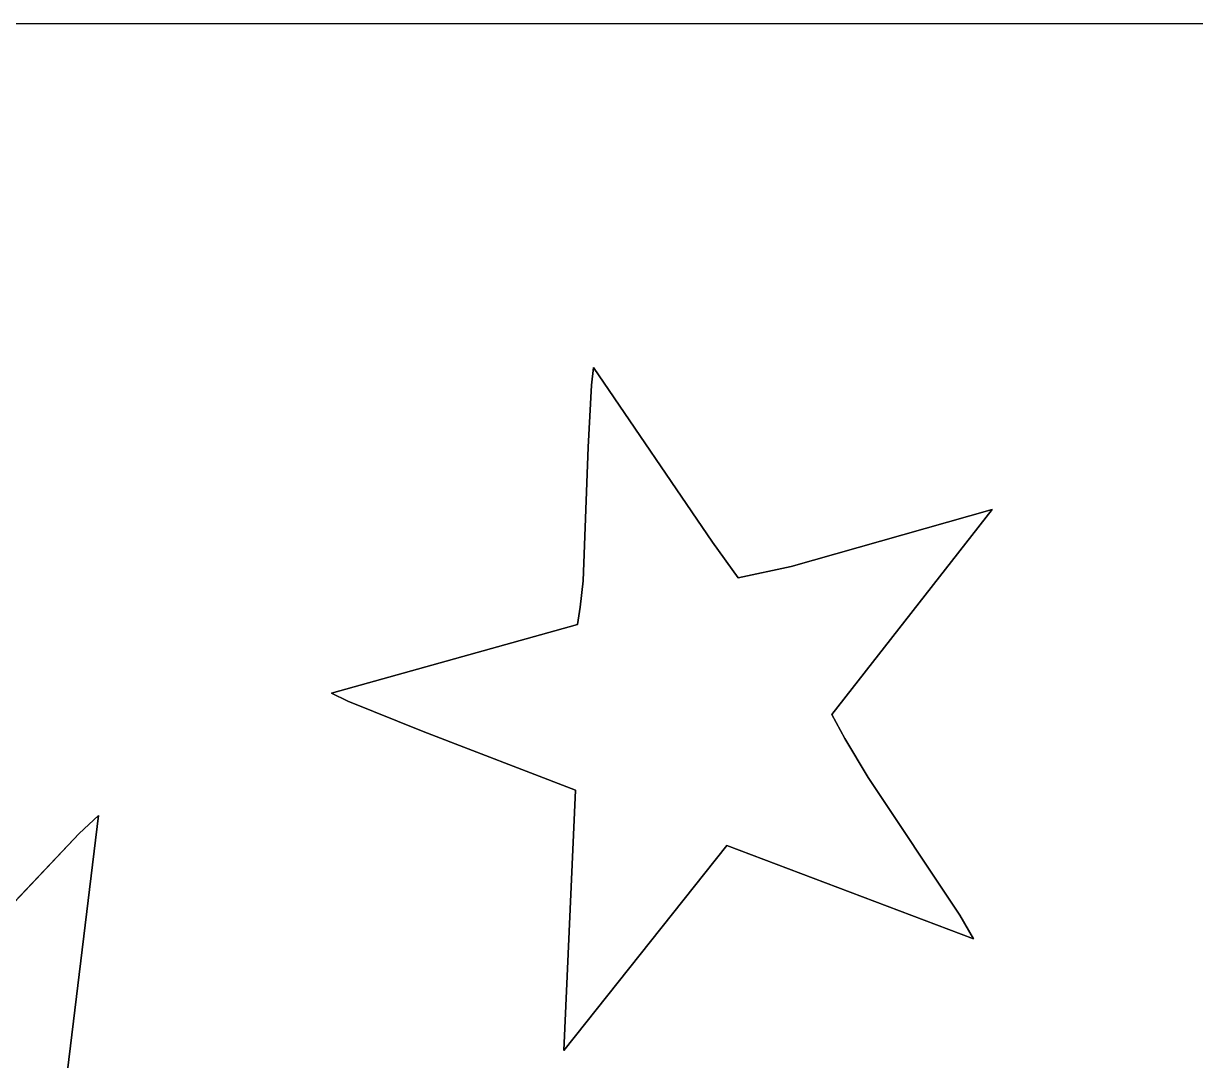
# Model space of a CAD drawing. Extents: x -357 to 364, y -246 to 254.
# Drawn here: x -113.3 to 12.3, y 142.3 to 253.6 of the extents above; entities that cross this region are included whole.
import ezdxf

# ---------------------------------------------------------------- set-up
doc = ezdxf.new("R2010")
doc.units = 0
doc.header["$MEASUREMENT"] = 0
doc.linetypes.add('CONTINUOUS_100', pattern=[0])
for name, color, linetype in [('COLOR_0260AAFF', 7, 'CONTINUOUS'), ('COLOR_BF9E56FF', 7, 'CONTINUOUS'), ('COLOR_DB053EFF', 7, 'CONTINUOUS'), ('COLOR_FFFFFFFF', 7, 'CONTINUOUS'), ('DAMIEL', 171, 'CONTINUOUS')]:
    doc.layers.add(name, color=color, linetype=linetype)

msp = doc.modelspace()

# ---------------------------------------------------------------- linework, layer by layer
at = {"layer": 'COLOR_0260AAFF', "linetype": 'CONTINUOUS_100'}
msp.add_line((-356.610462, 253.554993), (363.728521, 253.554993), dxfattribs=at)
at = {"layer": 'COLOR_BF9E56FF', "linetype": 'CONTINUOUS_100'}
for p, q in [((-356.610462, 253.554993), (363.728521, 253.554993)), ((-52.389676, 214.77753), (-52.184317, 216.672816)), ((-52.184317, 216.672816), (-39.444531, 197.920714)), ((-52.763598, 208.098168), (-52.389676, 214.77753)), ((-53.288207, 193.783478), (-52.763598, 208.098168)), ((-31.01041, 195.301809), (-9.476693, 201.410333)), ((-9.476693, 201.410333), (-26.637194, 179.458975)), ((-39.444531, 197.920714), (-36.701241, 194.082756)), ((-36.701241, 194.082756), (-31.01041, 195.301809)), ((-53.608592, 190.960893), (-53.288207, 193.783478)), ((-53.900709, 189.092663), (-53.608592, 190.960893)), ((-80.281276, 181.714381), (-53.900709, 189.092663)), ((-78.525798, 180.888625), (-80.281276, 181.714381)), ((-70.434683, 177.61101), (-78.525798, 180.888625)), ((-26.637194, 179.458975), (-25.269105, 176.872562)), ((-54.111905, 171.345311), (-70.434683, 177.61101)), ((-25.269105, 176.872562), (-22.754101, 172.678098)), ((-22.754101, 172.678098), (-12.943448, 157.924932)), ((-55.354629, 143.40995), (-54.111905, 171.345311)), ((-105.234991, 168.617584), (-108.584525, 141.249252)), ((-107.333044, 166.692844), (-105.234991, 168.617584)), ((-118.412254, 154.950554), (-107.333044, 166.692844)), ((-37.897173, 165.401375), (-55.354629, 143.40995)), ((-11.447956, 155.388598), (-37.897173, 165.401375)), ((-12.943448, 157.924932), (-11.447956, 155.388598))]:
    msp.add_line(p, q, dxfattribs=at)
at = {"layer": 'COLOR_DB053EFF', "linetype": 'CONTINUOUS_100'}
msp.add_line((-356.610462, 253.554993), (363.728521, 253.554993), dxfattribs=at)
at = {"layer": 'COLOR_FFFFFFFF', "linetype": 'CONTINUOUS_100'}
for p, q in [((-356.610462, 253.554993), (363.728521, 253.554993)), ((-52.184317, 216.672816), (-52.389676, 214.77753)), ((-39.444531, 197.920714), (-52.184317, 216.672816)), ((-52.389676, 214.77753), (-52.763598, 208.098168)), ((-52.763598, 208.098168), (-53.288207, 193.783478)), ((-9.476693, 201.410333), (-31.01041, 195.301809)), ((-26.637194, 179.458975), (-9.476693, 201.410333)), ((-36.701241, 194.082756), (-39.444531, 197.920714)), ((-31.01041, 195.301809), (-36.701241, 194.082756)), ((-53.288207, 193.783478), (-53.608592, 190.960893)), ((-53.608592, 190.960893), (-53.900709, 189.092663)), ((-53.900709, 189.092663), (-80.281276, 181.714381)), ((-80.281276, 181.714381), (-78.525798, 180.888625)), ((-78.525798, 180.888625), (-70.434683, 177.61101)), ((-25.269105, 176.872562), (-26.637194, 179.458975)), ((-70.434683, 177.61101), (-54.111905, 171.345311)), ((-22.754101, 172.678098), (-25.269105, 176.872562)), ((-12.943448, 157.924932), (-22.754101, 172.678098)), ((-54.111905, 171.345311), (-55.354629, 143.40995)), ((-108.584525, 141.249252), (-105.234991, 168.617584)), ((-105.234991, 168.617584), (-107.333044, 166.692844)), ((-107.333044, 166.692844), (-118.412254, 154.950554)), ((-55.354629, 143.40995), (-37.897173, 165.401375)), ((-37.897173, 165.401375), (-11.447956, 155.388598)), ((-11.447956, 155.388598), (-12.943448, 157.924932))]:
    msp.add_line(p, q, dxfattribs=at)
at = {"layer": 'DAMIEL', "linetype": 'CONTINUOUS_100'}
for p, q in [((-356.610462, 253.554993), (363.728521, 253.554993)), ((-52.389676, 214.77753), (-52.184317, 216.672816)), ((-52.184317, 216.672816), (-39.444531, 197.920714)), ((-52.763598, 208.098168), (-52.389676, 214.77753)), ((-53.288207, 193.783478), (-52.763598, 208.098168)), ((-31.01041, 195.301809), (-9.476693, 201.410333)), ((-9.476693, 201.410333), (-26.637194, 179.458975)), ((-39.444531, 197.920714), (-36.701241, 194.082756)), ((-36.701241, 194.082756), (-31.01041, 195.301809)), ((-53.608592, 190.960893), (-53.288207, 193.783478)), ((-53.900709, 189.092663), (-53.608592, 190.960893)), ((-80.281276, 181.714381), (-53.900709, 189.092663)), ((-78.525798, 180.888625), (-80.281276, 181.714381)), ((-70.434683, 177.61101), (-78.525798, 180.888625)), ((-26.637194, 179.458975), (-25.269105, 176.872562)), ((-54.111905, 171.345311), (-70.434683, 177.61101)), ((-25.269105, 176.872562), (-22.754101, 172.678098)), ((-22.754101, 172.678098), (-12.943448, 157.924932)), ((-55.354629, 143.40995), (-54.111905, 171.345311)), ((-105.234991, 168.617584), (-108.584525, 141.249252)), ((-107.333044, 166.692844), (-105.234991, 168.617584)), ((-118.412254, 154.950554), (-107.333044, 166.692844)), ((-37.897173, 165.401375), (-55.354629, 143.40995)), ((-11.447956, 155.388598), (-37.897173, 165.401375)), ((-12.943448, 157.924932), (-11.447956, 155.388598))]:
    msp.add_line(p, q, dxfattribs=at)

doc.saveas('drawing.dxf')
